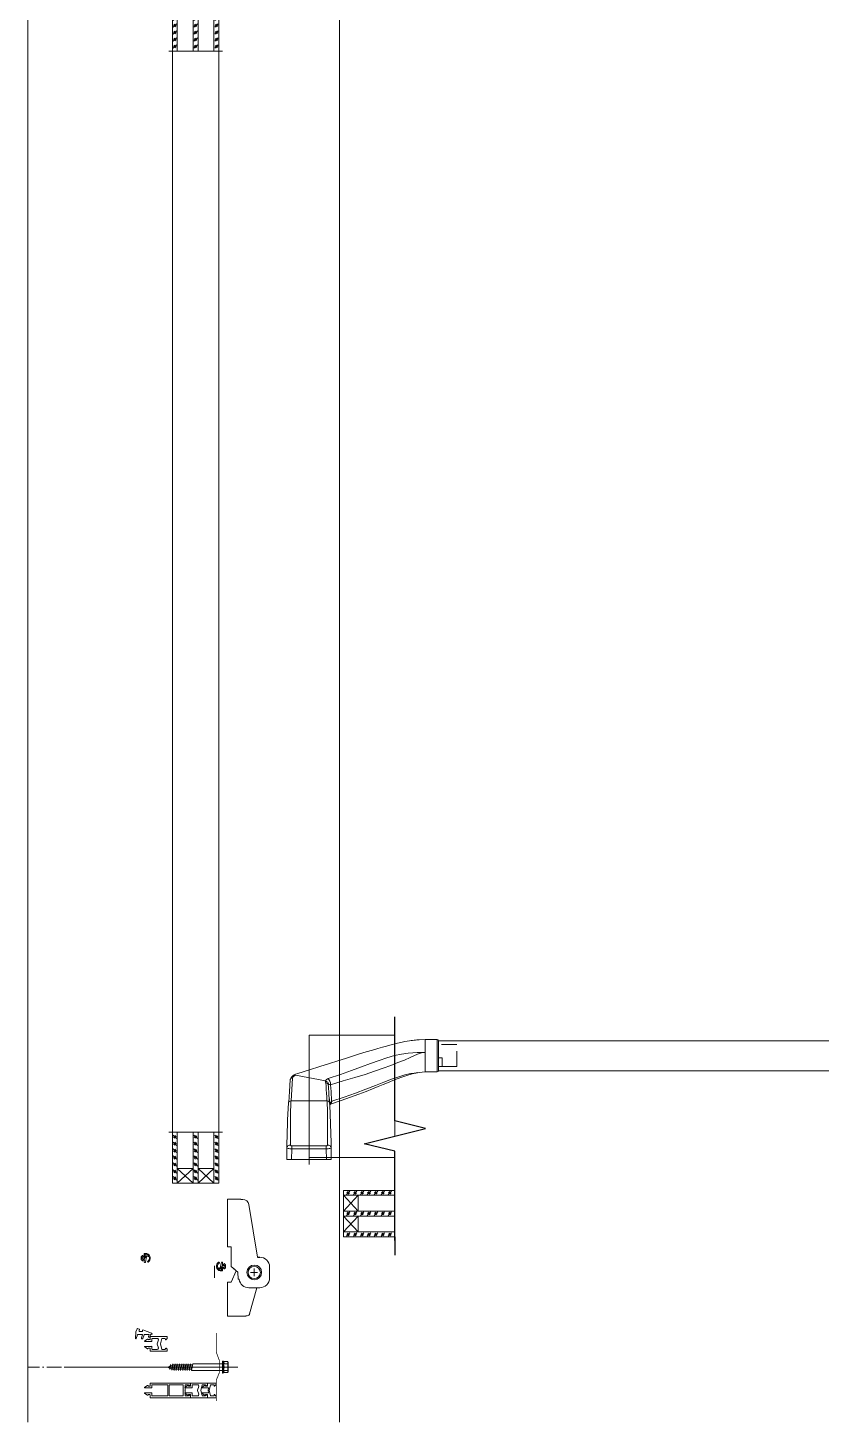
# Model space of a CAD drawing. Header units: millimetres. Extents: x -7155 to 483283, y -227682 to 148426.
# Drawn here: x 20200 to 20849, y 29600 to 30741 of the extents above; entities that cross this region are included whole.
import ezdxf

# ---------------------------------------------------------------- set-up
doc = ezdxf.new("R2010")
doc.units = ezdxf.units.MM
doc.set_wipeout_variables(frame=1)
for name, pattern in [('ACAD_ISO10W100', [18, 12, -3, 0, -3]), ('CENTER', [50.8, 31.75, -6.35, 6.35, -6.35]), ('CENTER2', [28.575, 19.05, -3.175, 3.175, -3.175]), ('CENTERLINE', [30, 12, -1.5, 3, -1.5, 12]), ('HIDDEN', [9.525, 6.35, -3.175])]:
    doc.linetypes.add(name, pattern=pattern)
doc.layers.add('001', color=7, linetype='Continuous')
doc.layers.add('CENTER', color=1, linetype='CENTER')
for name, color, linetype, lineweight in [('A-Wall-Open', 8, 'Continuous', 0), ('Al', 59, 'Continuous', 13), ('Cen', 1, 'CENTER2', 13), ('OSN', 7, 'Continuous', 0), ('АР_Двери_внутренние_антипаника', 7, 'Continuous', 0), ('АР_Стены_Стекло', 4, 'Continuous', 13), ('Витражные конструкции', 252, 'Continuous', 15), ('Оси', 1, 'ACAD_ISO10W100', 13), ('РД_Отметка', 7, 'Continuous', 0), ('СПДС_СИМВОЛЫ', 213, 'Continuous', 25)]:
    doc.layers.add(name, color=color, linetype=linetype, lineweight=lineweight)
doc.layers.add('РД_Витраж_проем', color=80, linetype='Continuous', lineweight=0, plot=False)

# ---------------------------------------------------------------- blocks, each defined once
blk = doc.blocks.new('стойка 500.100.03')
at = {"layer": 'Оси'}
blk.add_line((0, 0), (0, -118), dxfattribs=at)
blk = doc.blocks.new('ТПУ-45.02')
at = {"elevation": 0}
blk.add_lwpolyline([(-2, 2.5, -0.916659), (-1.5, 2.4), (-1.5, 1.4, -0.398231), (-1.6, 1.3), (-1.9, 1.3, 0.668179), (-2.1, 0.9), (-1.3, 0.1, 0.198912), (-1.1, 0), (1.2, 0, 0.198912), (1.3, 0.1), (2.1, 0.9, 0.668179), (2, 1.3), (1.6, 1.3, -0.414214), (1.5, 1.4), (1.5, 2.4, -0.904069), (2, 2.5), (3.3, 2.5, 0.414214), (3.5, 2.7), (3.5, 3.1, 0.327426), (3.3, 3.4), (-1, 4.3, 0.167079), (-1.2, 4.3, -0.978527), (-1.6, 4.8, 0.140808), (-1.5, 4.9), (-1, 6.4, -0.301775), (-0.8, 6.6, -0.191208), (1.6, 6.3, -0.2528), (1.7, 6.1, 0.249371), (1.8, 5.9, -0.087675), (2.5, 5.2, 0.34791), (2.8, 5.1), (3.3, 5.4, 0.434986), (3.4, 5.7, 0.631386), (-3.8, 4.5), (-3.8, 2.7, 0.423855), (-3.6, 2.5)], format="xyb", close=True, dxfattribs=at)
blk.add_lwpolyline([(-2, 4.3, 0.440609), (-1.8, 4), (-0.5, 3.8, -0.880439), (-0.6, 3.3), (-3.2, 3.3, -0.266716), (-1.7, 6.2, -0.681981), (-1.5, 6.1)], format="xyb", close=True)
blk.add_lwpolyline([(0.6, 0.7, 0.413945), (0.7, 0.8), (0.7, 2.4, 0.414214), (0.5, 2.7), (-0.4, 2.7, 0.414214), (-0.7, 2.4), (-0.7, 0.8, 0.413945), (-0.5, 0.7), (0.6, 0.7)], format="xyb")
blk = doc.blocks.new('РУ-65.05')
blk.add_blockref('ТПУ-45.02', (-2.6, -2.5))
blk = doc.blocks.new('petlia_dv')
for p, q in [((-59.9, 22), (-59.9, 11)), ((-59.9, 22), (-24.3, 22)), ((-20.9, 22), (-24.3, 22)), ((-20.9, 22), (-20.9, 19)), ((-20.9, 19), (-4.9, 19)), ((-4.9, 19), (-0.2, 13.4)), ((-4.9, 19), (-2.7, 16.3)), ((7.9, 19), (-1.3, 14.8)), ((-0.2, 13.4), (5.5, 13.3)), ((5.5, 13.3), (5.5, 12.4)), ((5.9, 12.3), (5.5, 12.4)), ((7.9, 22), (32.5, 22)), ((7.9, 22), (7.9, 19)), ((35.9, 22), (32.5, 22)), ((35.9, 22), (35.9, 7)), ((-59.9, 11), (-59.7, 11)), ((-59.7, 11), (-59.7, 9.4)), ((-12.5, -2.6), (-55.6, 4.4)), ((12.5, 4.5), (12.5, -4.5)), ((12.5, -2), (33.9, 3.8)), ((35.9, 7), (35.4, 7)), ((35.4, 7), (35.4, 5.7)), ((-12.5, -2.6), (-12.5, -4.5)), ((12.5, -2.4), (12.5, -4.5)), ((4.5, -12.5), (-4.5, -12.5)), ((-4.5, -12.5), (4.5, -12.5))]:
    blk.add_line(p, q)
for radius in [6, 5]:
    blk.add_circle((0, 0), radius)
for centre, radius, start, end in [((4.5, 4.5), 8, 0, 80), ((-54.7, 9.4), 5, 180, 260), ((33.4, 5.7), 2, 285, 0), ((-4.5, -4.5), 8, 180, 270), ((-4.5, -4.5), 8, 180, 270), ((4.5, -4.5), 8, 270, 0), ((4.5, -4.5), 8, 270, 0)]:
    blk.add_arc(centre, radius, start, end)
at = {"layer": '001'}
blk.add_line((-12.5, -2.5), (-12.5, -4.5), dxfattribs=at)
at = {"layer": 'Cen', "ltscale": 0.5}
blk.add_line((3.2, 0), (-3.2, 0), dxfattribs=at)
at = {"layer": 'Cen', "ltscale": 0.3}
blk.add_line((0, 3.2), (0, -2.8), dxfattribs=at)
blk = doc.blocks.new('tpu004MM')
blk.add_lwpolyline([(4, -6.3, -1), (4.4, -7.3), (2.7, -7.9, 0.315299), (2.5, -8.1), (2.5, -8.5, -0.8391), (1.3, -8.7), (-1.2, -1.7, -0.520567), (-1, -1.4), (-0.2, -1.4, 0.414214), (0, -1.2), (0, 1.1, 0.520567), (-0.7, 1.5), (-1.5, 1.2, -0.414214), (-1.8, 1.4), (-2.3, 2.8, -0.414214), (-2.2, 3.1), (0.4, 4.1, -0.067914), (0.5, 4.1), (5.7, 4.5, -0.87281), (5.8, 3.9), (2.7, 2.8, 0.315299), (2.5, 2.5), (2.5, -1.2, 0.520567), (2.8, -1.4), (5.3, -0.5, -1), (5.7, -1.5), (2.7, -2.6, 0.315299), (2.5, -2.8), (2.5, -6.5, 0.520567), (2.8, -6.8)], format="xyb", close=True)
blk = doc.blocks.new('РУ-65.02')
at = {"layer": 'OSN', "xscale": -1}
blk.add_blockref('tpu004MM', (0, 0), dxfattribs=at)
blk = doc.blocks.new('Стекло 4 мм разрез')
at = {"layer": 'Al'}
for p, q in [((-2, -41.9), (-2, 0)), ((2, -41.9), (2, 0))]:
    blk.add_line(p, q, dxfattribs=at)
at = {"layer": 'Al', "ltscale": 4}
blk.add_line((2, 0), (-2, 0), dxfattribs=at)
at = {"layer": 'Al', "color": 5, "linetype": 'Continuous'}
for p, q in [((-1.4, -5.4), (1.4, -2.5)), ((-1.4, -11), (1.4, -8.2)), ((-1.1, -3.9), (0, -2.8)), ((-1.1, -9.6), (0, -8.5)), ((0, -5.1), (1.1, -3.9)), ((0, -10.8), (1.1, -9.6)), ((-1.4, -16.7), (1.4, -13.9)), ((-1.4, -22.4), (1.4, -19.6)), ((-1.1, -15.3), (0, -14.2)), ((-1.1, -21), (0, -19.8)), ((0, -16.4), (1.1, -15.3)), ((0, -22.1), (1.1, -21)), ((-1.4, -28.1), (1.4, -25.2)), ((-1.4, -33.7), (1.4, -30.9)), ((-1.1, -26.6), (0, -25.5)), ((-1.1, -32.3), (0, -31.2)), ((0, -27.8), (1.1, -26.6)), ((0, -33.5), (1.1, -32.3)), ((-1.4, -39.4), (1.4, -36.6)), ((-1.1, -38), (0, -36.9)), ((0, -39.1), (1.1, -38))]:
    blk.add_line(p, q, dxfattribs=at)
blk = doc.blocks.new('СПД 38 4+4+4')
at = {"layer": 'Al', "ltscale": 4}
for p, q in [((4, 0), (17, -12)), ((4, -12), (17, 0)), ((21, 0), (34, -12)), ((21, -12), (34, 0))]:
    blk.add_line(p, q, dxfattribs=at)
for points in [[(4, 0), (17, 0), (17, -12), (4, -12)], [(21, 0), (34, 0), (34, -12), (21, -12)]]:
    blk.add_lwpolyline(points, close=True, dxfattribs=at)
at = {"layer": 'Cen', "ltscale": 5}
blk.add_line((41, -41.9), (-3, -41.9), dxfattribs=at)
at = {"layer": 'Al', "ltscale": 4}
for p in [(2, 0), (19, 0), (36, 0)]:
    blk.add_blockref('Стекло 4 мм разрез', p, dxfattribs=at)
blk = doc.blocks.new('ТПУ-032-14')
at = {"color": 191}
for p, q in [((-12, 0), (-12, -14)), ((-9.8, 0), (-12, 0)), ((-8.5, 4.4), (-10, 2.1)), ((-10, 1.9), (-9.6, 1.6)), ((-9.5, 1.4), (-9.5, 0.2)), ((-8, -1.2), (-8, 4.2)), ((-4, 4.2), (-4, -1.2)), ((-2, 2.1), (-3.5, 4.4)), ((-2.5, 0.2), (-2.5, 1.4)), ((-2.4, 1.6), (-2, 1.9)), ((0, 0), (-2.3, 0)), ((0, -14), (0, 0)), ((-10.5, -5.8), (-10.5, -1.8)), ((-10.5, -12.2), (-10.5, -9.9)), ((-10.3, -9.6), (-6.1, -8.5)), ((-10.2, -1.5), (-8.2, -1.5)), ((-6.1, -5.9), (-9.2, -6.8)), ((-2.8, -6.8), (-5.9, -5.9)), ((-5.9, -8.5), (-1.7, -9.6)), ((-3.8, -1.5), (-1.8, -1.5)), ((-1.5, -1.8), (-1.5, -5.8)), ((-1.5, -9.9), (-1.5, -12.2)), ((-12, -14), (-10.6, -14)), ((-10.4, -13.9), (-9.6, -13.1)), ((-9.8, -12.5), (-10.2, -12.5)), ((-9.5, -12.9), (-9.5, -12.8)), ((-2.5, -12.8), (-2.5, -12.9)), ((-2.4, -13.1), (-1.6, -13.9)), ((-1.8, -12.5), (-2.3, -12.5)), ((-1.4, -14), (0, -14))]:
    blk.add_line(p, q, dxfattribs=at)
for centre, start, end in [((-9.8, 2), 146.3099, 216.6158), ((-8.2, 4.2), 0, 146.3099), ((-3.8, 4.2), 33.6901, 180), ((-2.3, 2), 323.3842, 33.6901), ((-8.2, -1.2), 270, 0), ((-6, -6.2), 75, 105), ((-3.8, -1.2), 180, 270), ((-10.6, -13.8), 270, 315), ((-9.8, -12.8), 0, 90), ((-9.8, -12.9), 315, 0), ((-2.3, -12.8), 90, 180), ((-2.3, -12.9), 180, 225), ((-1.4, -13.8), 225, 270)]:
    blk.add_arc(centre, 0.25, start, end, dxfattribs=at)
at = {"color": 191, "extrusion": (0, 0, -1)}
for centre, radius, start, end in [((9.7, 0.2), 0.25, 180, 270), ((9.7, 1.4), 0.25, 127.9045, 180), ((2.3, 1.4), 0.25, 0, 52.0955), ((2.3, 0.2), 0.25, 270, 0), ((10.2, -1.8), 0.25, 0, 90), ((9.5, -5.8), 1, 255, 0), ((10.2, -9.9), 0.25, 0, 75), ((6, -8.8), 0.25, 75, 105), ((2.5, -5.8), 1, 180, 285), ((1.7, -1.8), 0.25, 90, 180), ((1.7, -9.9), 0.25, 105, 180), ((10.2, -12.2), 0.25, 270, 0), ((1.7, -12.2), 0.25, 180, 270)]:
    blk.add_arc(centre, radius, start, end, dxfattribs=at)
blk = doc.blocks.new('Дверь 72 активная створка в витраж 44')
at = {"layer": 'OSN'}
blk.add_line((-73, 34.7), (-82.8, 34.7), dxfattribs=at)
at = {"rotation": 180}
for name, p in [('РУ-65.05', (-85.1, 41.3)), ('РУ-65.02', (-29.2, -25.5))]:
    blk.add_blockref(name, p, dxfattribs=at)
blk.add_blockref('РУ-65.05', (-86.6, -22.7))
at = {"layer": 'Al', "ltscale": 4, "xscale": -1}
for p, rotation in [((-144.6, 140.2), 179.9999999999999), ((-150.5, 0.3), 270)]:
    blk.add_blockref('СПД 38 4+4+4', p, dxfattribs=dict(at, rotation=rotation))
at = {"layer": 'Al', "ltscale": 4, "rotation": 180}
blk.add_blockref('ТПУ-032-14', (-25, -18), dxfattribs=at)
at = {"layer": 'OSN', "xscale": -1, "rotation": 180}
blk.add_blockref('petlia_dv', (-77.5, 67.3), dxfattribs=at)
blk = doc.blocks.new('ТПУ-032-07')
at = {"color": 191}
blk.add_lwpolyline([(-10.5, -5.2, 0.414214), (-10.2, -5.5), (-9.8, -5.5, -0.414214), (-9.5, -5.8), (-9.5, -5.9, -0.198912), (-9.6, -6.1), (-10.4, -6.9, -0.198912), (-10.6, -7), (-12, -7), (-12, 0), (-9.8, 0, 0.324532), (-9.5, 0.3), (-9.5, 1.4, 0.231307), (-9.6, 1.6), (-10, 1.9, -0.316767), (-10, 2.2), (-8.6, 4.3, -0.780158), (-8, 4.3), (-8, -0.7, 0.493145), (-7.7, -0.9), (-6.1, -0.5, -0.131652), (-5.9, -0.5), (-4.3, -0.9, 0.493145), (-4, -0.7), (-4, 4.3, -0.780158), (-3.4, 4.3), (-2, 2.2, -0.316767), (-2, 1.9), (-2.4, 1.6, 0.231307), (-2.5, 1.4), (-2.5, 0.3, 0.324532), (-2.2, 0), (0, 0), (0, -7), (-1.4, -7, -0.198912), (-1.6, -6.9), (-2.4, -6.1, -0.198912), (-2.5, -5.9), (-2.5, -5.8, -0.414214), (-2.2, -5.5), (-1.8, -5.5, 0.414214), (-1.5, -5.2), (-1.5, -2.9, 0.339454), (-1.7, -2.6), (-5.9, -1.5, 0.131652), (-6.1, -1.5), (-10.3, -2.6, 0.339454), (-10.5, -2.9)], format="xyb", close=True, dxfattribs=at)
blk = doc.blocks.new('ТПУ-032-33')
at = {"color": 191}
for points in [[(-1.4, -33), (0, -33), (0, 0), (-2.2, 0, -0.414214), (-2.5, 0.2), (-2.5, 1.4, -0.231307), (-2.4, 1.6), (-2, 1.9, 0.316767), (-2, 2.1), (-3.4, 4.3, 0.780158), (-4, 4.3), (-4, -1.2, 0.414214), (-3.8, -1.5), (-1.8, -1.5, -0.414214), (-1.5, -1.8), (-1.5, -14.3, -0.493145), (-1.8, -14.6), (-5.9, -14.6, 0.131652), (-6.1, -14.6), (-10.2, -14.6, -0.493145), (-10.5, -14.3), (-10.5, -1.8, -0.414214), (-10.2, -1.5), (-8.2, -1.5, 0.414214), (-8, -1.2), (-8, 4.3, 0.780158), (-8.6, 4.3), (-10, 2.1, 0.316767), (-10, 1.9), (-9.6, 1.6, -0.231307), (-9.5, 1.4), (-9.5, 0.2, -0.414214), (-9.8, 0), (-12, 0), (-12, -33), (-10.6, -33, 0.198912), (-10.4, -32.9), (-9.6, -32.1, 0.198912), (-9.5, -31.9), (-9.5, -31.8, 0.414214), (-9.8, -31.5), (-10.2, -31.5, -0.414214), (-10.5, -31.2), (-10.5, -28.9, -0.339454), (-10.3, -28.6), (-6.1, -28.6, -0.131652), (-5.9, -28.6), (-1.7, -28.6, -0.339454), (-1.5, -28.9), (-1.5, -31.2, -0.414214), (-1.8, -31.5), (-2.2, -31.5, 0.414214), (-2.5, -31.8), (-2.5, -31.9, 0.198912), (-2.4, -32.1), (-1.6, -32.9, 0.198912)], [(-1.5, -15.9, 0.339454), (-1.7, -15.6), (-5.9, -15.6, 0.131652), (-6.1, -15.6), (-10.3, -15.6, 0.339454), (-10.5, -15.9), (-10.5, -26.8, 0.493145), (-10.2, -27.1), (-6.1, -27.1, -0.131652), (-5.9, -27.1), (-1.8, -27.1, 0.493145), (-1.5, -26.8)]]:
    blk.add_lwpolyline(points, format="xyb", close=True, dxfattribs=at)
blk = doc.blocks.new('проставка крайняя')
at = {"layer": 'Al', "ltscale": 4, "xscale": -1}
for name, p in [('ТПУ-032-33', (-0.2, 0)), ('ТПУ-032-14', (-0.2, -33)), ('ТПУ-032-07', (-0.2, -47))]:
    blk.add_blockref(name, p, dxfattribs=at)
blk = doc.blocks.new('VS_5i5x45')
for p, q in [((-5.1, 3.9), (-4.7, 4.5)), ((-5.1, -3.9), (-5.1, 3.9)), ((-5.1, 0), (-5.1, 3.9)), ((-5.1, 0), (-5.1, -3.9)), ((-1.4, 4.5), (-4.7, 4.5)), ((-1.4, 2.7), (-4.7, 2.7)), ((-1.4, 2.7), (-3.2, 2.7)), ((-1.1, 5), (-1.4, 4.5)), ((-1.1, 5), (-0.5, 5)), ((-1.1, 0), (-1.1, 5)), ((-1.1, 0), (-1.1, -5)), ((-0.5, 5), (-0.5, 0)), ((-0.5, 2.7), (23.8, 2.7)), ((-0.5, -5), (-0.5, 0)), ((23.8, 2.7), (24.7, -2.8)), ((24.1, 1.8), (23.8, 2.7)), ((24.1, 1.8), (25, -1.8)), ((24.1, 1.8), (25.4, 1.8)), ((25.4, 1.8), (25.6, 2.7)), ((25.4, 1.8), (26.3, -1.8)), ((25.6, 2.7), (26.5, -2.8)), ((25.9, 1.8), (25.6, 2.7)), ((25.9, 1.8), (26.8, -1.8)), ((25.9, 1.8), (27.2, 1.8)), ((27.2, 1.8), (27.4, 2.7)), ((27.2, 1.8), (28.1, -1.8)), ((27.4, 2.7), (28.3, -2.8)), ((27.7, 1.8), (27.4, 2.7)), ((27.7, 1.8), (28.6, -1.8)), ((27.7, 1.8), (29, 1.8)), ((29, 1.8), (29.2, 2.7)), ((29, 1.8), (29.9, -1.8)), ((29.2, 2.7), (30.1, -2.8)), ((29.5, 1.8), (29.2, 2.7)), ((29.5, 1.8), (30.4, -1.8)), ((29.5, 1.8), (30.8, 1.8)), ((30.8, 1.8), (31, 2.7)), ((30.8, 1.8), (31.7, -1.8)), ((31, 2.7), (31.9, -2.8)), ((31.3, 1.8), (31, 2.7)), ((31.3, 1.8), (32.2, -1.8)), ((31.3, 1.8), (32.6, 1.8)), ((32.6, 1.8), (32.8, 2.7)), ((32.6, 1.8), (33.5, -1.8)), ((32.8, 2.7), (33.7, -2.8)), ((33.1, 1.8), (32.8, 2.7)), ((33.1, 1.8), (34, -1.8)), ((33.1, 1.8), (34.4, 1.8)), ((34.4, 1.8), (34.6, 2.7)), ((34.4, 1.8), (35.3, -1.8)), ((34.6, 2.7), (35.5, -2.8)), ((34.9, 1.8), (34.6, 2.7)), ((34.9, 1.8), (35.8, -1.8)), ((34.9, 1.8), (36.2, 1.8)), ((36.2, 1.8), (36.4, 2.7)), ((36.2, 1.8), (37.1, -1.8)), ((36.4, 2.7), (37.3, -2.8)), ((36.7, 1.8), (36.4, 2.7)), ((36.7, 1.8), (37.6, -1.8)), ((36.7, 1.8), (38, 1.8)), ((38, 1.8), (38.2, 2.7)), ((38, 1.8), (38.9, -1.8)), ((38.2, 2.7), (39.1, -2.8)), ((38.5, 1.8), (38.2, 2.7)), ((38.5, 1.8), (39.4, -1.8)), ((38.5, 1.8), (39.8, 1.8)), ((39.8, 1.8), (40, 2.7)), ((39.8, 1.8), (40.6, -1.7)), ((40, 2.7), (40.9, -2.6)), ((40.3, 1.8), (40, 2.7)), ((40.3, 1.8), (41.7, 1.2)), ((40.3, 1.8), (41.1, -1.5)), ((41.7, 1.2), (41.9, 2.1)), ((41.7, 1.2), (42.3, -1)), ((42.3, 0.9), (41.9, 2.1)), ((41.9, 2.1), (42.6, -1.9)), ((42.3, 0.9), (44.5, 0)), ((42.3, 0.9), (42.7, -0.8)), ((42.7, -0.8), (44.5, 0)), ((-5.1, -3.9), (-4.7, -4.5)), ((-1.4, -2.8), (-4.7, -2.8)), ((-1.4, -4.5), (-4.7, -4.5)), ((-1.1, -5), (-1.4, -4.5)), ((-1.1, -5), (-0.5, -5)), ((-0.5, -2.8), (24.7, -2.8)), ((25, -1.8), (24.7, -2.8)), ((25, -1.8), (26.3, -1.8)), ((26.3, -1.8), (26.5, -2.8)), ((26.8, -1.8), (26.5, -2.8)), ((26.8, -1.8), (28.1, -1.8)), ((28.1, -1.8), (28.3, -2.8)), ((28.6, -1.8), (28.3, -2.8)), ((28.6, -1.8), (29.9, -1.8)), ((29.9, -1.8), (30.1, -2.8)), ((30.4, -1.8), (30.1, -2.8)), ((30.4, -1.8), (31.7, -1.8)), ((31.7, -1.8), (31.9, -2.8)), ((32.2, -1.8), (31.9, -2.8)), ((32.2, -1.8), (33.5, -1.8)), ((33.5, -1.8), (33.7, -2.8)), ((34, -1.8), (33.7, -2.8)), ((34, -1.8), (35.3, -1.8)), ((35.3, -1.8), (35.5, -2.8)), ((35.8, -1.8), (35.5, -2.8)), ((35.8, -1.8), (37.1, -1.8)), ((37.1, -1.8), (37.3, -2.8)), ((37.6, -1.8), (37.3, -2.8)), ((37.6, -1.8), (38.9, -1.8)), ((38.9, -1.8), (39.1, -2.8)), ((39.4, -1.8), (39.1, -2.8)), ((39.4, -1.8), (40.3, -1.8)), ((40.3, -1.8), (40.6, -1.7)), ((40.6, -1.7), (40.9, -2.6)), ((41.1, -1.5), (40.9, -2.6)), ((41.1, -1.5), (42.3, -1)), ((42.3, -1), (42.6, -1.9)), ((42.7, -0.8), (42.6, -1.9))]:
    blk.add_line(p, q)
for centre, radius, start, end in [((-3.5, 3.6), 1.48, 144.0604, 216.6704), ((5.5, 0.4), 10.5, 166.9324, 182.0307), ((6.1, 0), 7.97, 159.8247, 200.1753), ((-0.8, 3.6), 1.07, 125.3093, 234.6907), ((5.5, -0.4), 10.5, 177.9693, 193.0676), ((-3.5, -3.6), 1.48, 143.3296, 215.9396), ((-0.8, -3.6), 1.07, 125.3093, 234.6907)]:
    blk.add_arc(centre, radius, start, end)
blk = doc.blocks.new('крышка пустая')
at = {"layer": 'Витражные конструкции', "const_width": 0.6}
blk.add_lwpolyline([(27.8, 36.3), (10.4, 36.3), (4.8, 38.6), (-5.8, 38.6), (-11.9, 36.3), (-28, 36.3)], dxfattribs=at)
at = {"layer": 'Оси', "color": 1}
blk.add_line((0, 6), (0, 53.7), dxfattribs=at)
at = {"layer": 'Витражные конструкции', "ltscale": 25, "xscale": -1, "rotation": 89.99999999999997}
blk.add_blockref('VS_5i5x45', (0, 40.7), dxfattribs=at)
blk = doc.blocks.new('дверь 72 стык створок')
for p, q in [((-122.9, 27), (-157.9, 27)), ((-122.9, -45), (-157.9, -45))]:
    blk.add_line(p, q)
at = {"layer": 'CENTER', "ltscale": 5}
blk.add_line((-106.6, 26.6), (-106.6, -50.8), dxfattribs=at)
at = {"xscale": -1, "rotation": 180}
blk.add_blockref('РУ-65.05', (-107.3, 23), dxfattribs=at)
at = {"xscale": -1}
blk.add_blockref('РУ-65.05', (-105.8, -41), dxfattribs=at)
at = {"layer": 'Al', "ltscale": 4, "rotation": 270}
blk.add_blockref('СПД 38 4+4+4', (-171.2, 0), dxfattribs=at)
at = {"layer": 'Al', "ltscale": 4, "xscale": -1, "rotation": 90}
blk.add_blockref('СПД 38 4+4+4', (-41.9, 0), dxfattribs=at)
blk = doc.blocks.new('66NEW00')
at = {"layer": 'АР_Двери_внутренние_антипаника', "color": 40, "linetype": 'Continuous'}
for p, q in [((9.12, 0), (-9.12, 0)), ((-9.12, 0), (-9.07, -4.7)), ((9.07, -4.7), (9.12, 0)), ((9.05, -5.74), (9.07, -4.7)), ((8.45, -22.43), (9.03, -6.86)), ((9.03, -6.86), (9.05, -5.74)), ((8.45, -22.43), (8.8, -22.67)), ((8.8, -22.67), (13.17, -24.1)), ((-8.32, -23.48), (-8.04, -27.89)), ((-8.04, -27.89), (-7.71, -32.55)), ((13.17, -24.1), (17.01, -25.45)), ((17.01, -25.45), (20.37, -26.71)), ((20.37, -26.71), (23.32, -27.86)), ((23.32, -27.86), (25.93, -28.91)), ((-7.67, -32.69), (-7.71, -32.55)), ((-7.62, -32.85), (-7.67, -32.69)), ((-7.29, -33.62), (-7.62, -32.85)), ((-6.38, -34.45), (-7.29, -33.62)), ((25.93, -28.91), (28.24, -29.85)), ((28.24, -29.85), (30.3, -30.7)), ((30.3, -30.7), (32.12, -31.44)), ((32.12, -31.44), (34.25, -32.29)), ((34.25, -32.29), (36.07, -33)), ((36.07, -33), (37.96, -33.69)), ((37.96, -33.69), (40.03, -34.38)), ((-5.55, -34.88), (-6.38, -34.45)), ((-4.59, -35.19), (-5.55, -34.88)), ((0.17, -36.7), (-4.59, -35.19)), ((4.47, -38.07), (0.17, -36.7)), ((8.33, -39.29), (4.47, -38.07)), ((11.81, -40.39), (8.33, -39.29)), ((40.03, -34.38), (42.2, -35.02)), ((42.2, -35.02), (44.43, -35.53)), ((44.35, -35.52), (45.08, -35.64)), ((45.08, -35.64), (46.28, -35.78)), ((47.5, -35.84), (46.28, -35.78)), ((47.5, -35.84), (52.5, -35.84)), ((53, -43.44), (53, -36.34)), ((14.92, -41.37), (11.81, -40.39)), ((17.73, -42.25), (14.92, -41.37)), ((20.24, -43.04), (17.73, -42.25)), ((23.32, -43.99), (20.24, -43.04)), ((25.96, -44.78), (23.32, -43.99)), ((28.19, -45.44), (25.96, -44.78)), ((30.09, -45.99), (28.19, -45.44)), ((53, -48.57), (53, -43.44)), ((31.67, -46.43), (30.09, -45.99)), ((33.06, -46.8), (31.67, -46.43)), ((34.16, -47.09), (33.06, -46.8)), ((35.09, -47.32), (34.16, -47.09)), ((36.23, -47.59), (35.09, -47.32)), ((37.63, -47.91), (36.23, -47.59)), ((39.25, -48.24), (37.63, -47.91)), ((41.09, -48.55), (39.25, -48.24)), ((41.77, -48.65), (41.09, -48.55)), ((42.41, -48.74), (41.77, -48.65)), ((43.02, -48.81), (42.41, -48.74)), ((43.58, -48.87), (43.02, -48.81)), ((44.13, -48.92), (43.58, -48.87)), ((45.11, -48.99), (44.13, -48.92)), ((47.5, -49.07), (45.11, -48.99)), ((52.5, -49.07), (47.5, -49.07))]:
    blk.add_line(p, q, dxfattribs=at)
at = {"layer": 'АР_Двери_внутренние_антипаника', "color": 1, "linetype": 'Continuous'}
for p, q in [((-7.07, -4.37), (-7.13, 0)), ((7.13, 0), (7.07, -4.37)), ((-8.93, -4.58), (-9.07, -4.7)), ((-8.96, -5.16), (-9.07, -4.7)), ((-8.82, -5.38), (-8.96, -5.16)), ((-8.53, -4.48), (-8.93, -4.58)), ((-8.63, -5.58), (-8.82, -5.38)), ((-8.4, -5.74), (-8.63, -5.58)), ((-8.21, -4.44), (-8.53, -4.48)), ((-7.85, -4.4), (-8.21, -4.44)), ((-7.47, -4.38), (-7.85, -4.4)), ((-7.07, -4.37), (-7.47, -4.38)), ((-7.45, -5.72), (-7.28, -5.65)), ((-7.28, -5.65), (-7.18, -5.63)), ((-7.18, -5.63), (-7.07, -5.63)), ((7.07, -4.37), (-7.07, -4.37)), ((-7.07, -4.37), (-7.07, -5.63)), ((-7.07, -5.63), (7.07, -5.63)), ((7.07, -4.37), (7.07, -5.63)), ((7.47, -4.38), (7.07, -4.37)), ((7.07, -5.63), (7.18, -5.63)), ((7.18, -5.63), (7.28, -5.65)), ((7.28, -5.65), (7.37, -5.68)), ((7.37, -5.68), (7.45, -5.72)), ((7.85, -4.4), (7.47, -4.38)), ((8.21, -4.44), (7.85, -4.4)), ((8.52, -4.48), (8.21, -4.44)), ((8.63, -5.58), (8.4, -5.74)), ((8.93, -4.58), (8.52, -4.48)), ((8.82, -5.38), (8.63, -5.58)), ((8.96, -5.16), (8.82, -5.38)), ((9.07, -4.7), (8.93, -4.58)), ((9.07, -4.7), (8.96, -5.16)), ((-8.14, -5.85), (-8.4, -5.74)), ((-7.61, -5.93), (-8.14, -5.85)), ((-7.61, -5.93), (-7.57, -5.81)), ((-7.59, -7.73), (-7.61, -5.93)), ((-7.59, -9.82), (-7.59, -7.73)), ((-7.59, -11.7), (-7.59, -9.82)), ((-7.57, -5.81), (-7.45, -5.72)), ((7.45, -5.72), (7.57, -5.81)), ((7.57, -5.81), (7.61, -5.93)), ((7.61, -5.93), (7.59, -7.77)), ((7.59, -7.77), (7.59, -9.9)), ((7.59, -9.9), (7.59, -11.82)), ((8.14, -5.85), (7.61, -5.93)), ((8.4, -5.74), (8.14, -5.85)), ((-7.6, -14.05), (-7.59, -11.7)), ((-7.6, -16.01), (-7.6, -14.05)), ((-7.59, -18.08), (-7.6, -16.01)), ((7.59, -11.82), (7.6, -14.19)), ((7.6, -16.17), (7.59, -17.8)), ((7.6, -14.19), (7.6, -16.17)), ((-7.56, -19.95), (-7.59, -18.08)), ((-7.51, -21.94), (-7.56, -19.95)), ((-7.42, -23.97), (-7.51, -21.94)), ((7.49, -22.37), (7.42, -23.97)), ((7.54, -20.81), (7.49, -22.37)), ((7.58, -19.25), (7.54, -20.81)), ((7.59, -17.8), (7.58, -19.25)), ((8.45, -22.57), (8.39, -23.57)), ((8.42, -23.15), (8.45, -22.44)), ((8.44, -22.63), (8.52, -22.93)), ((8.8, -22.67), (8.97, -22.77)), ((8.97, -22.77), (9.11, -22.95)), ((-8.42, -23.15), (-8.33, -23.47)), ((-8.33, -23.47), (-8.11, -23.74)), ((-8.26, -24.41), (-8.27, -24.25)), ((-8.11, -23.74), (-7.79, -23.91)), ((-7.79, -23.91), (-7.42, -23.97)), ((7.42, -23.97), (-7.42, -23.97)), ((7.34, -23.97), (-7.34, -23.97)), ((-6.72, -33.34), (-7.34, -23.97)), ((7.06, -28.51), (6.96, -29.95)), ((7.15, -27.08), (7.06, -28.51)), ((7.24, -25.65), (7.15, -27.08)), ((7.34, -23.97), (7.24, -25.65)), ((7.51, -23.96), (7.34, -23.97)), ((7.42, -23.97), (7.79, -23.91)), ((7.53, -23.96), (7.51, -23.96)), ((7.79, -23.91), (8.11, -23.74)), ((8.11, -23.74), (8.33, -23.47)), ((8.22, -25.21), (8.2, -25.48)), ((8.2, -25.48), (8.2, -25.46)), ((8.22, -25.12), (8.22, -25.21)), ((8.31, -25.12), (8.22, -25.12)), ((8.39, -23.57), (8.31, -23.57)), ((8.32, -24.84), (8.31, -25.11)), ((8.31, -25.11), (8.31, -25.09)), ((8.35, -24.33), (8.32, -24.84)), ((8.33, -23.47), (8.42, -23.15)), ((8.39, -23.57), (8.35, -24.33)), ((8.52, -22.93), (8.57, -23.01)), ((8.57, -23.01), (8.63, -23.08)), ((8.63, -23.08), (8.7, -23.19)), ((8.7, -23.19), (8.86, -23.44)), ((8.84, -30.59), (9.04, -27.77)), ((8.86, -23.44), (9.16, -23.75)), ((9.04, -27.77), (9.26, -24.03)), ((9.11, -22.95), (9.21, -23.2)), ((9.16, -23.75), (9.27, -23.81)), ((9.21, -23.2), (9.27, -23.81)), ((9.26, -24.03), (9.27, -23.81)), ((9.27, -23.81), (14.41, -25.5)), ((14.41, -25.5), (19.08, -27.18)), ((19.08, -27.18), (23.31, -28.79)), ((-7.4, -33.12), (-7.62, -32.85)), ((-7.07, -33.29), (-7.4, -33.12)), ((-6.72, -33.34), (-7.07, -33.29)), ((-6.6, -33.66), (-6.72, -33.34)), ((-6.3, -33.99), (-6.6, -33.66)), ((-5.56, -34.54), (-6.3, -33.99)), ((6.71, -32.19), (-5.56, -34.54)), ((6.68, -31.76), (6.63, -32)), ((6.63, -32), (6.65, -32.1)), ((6.65, -32.1), (6.71, -32.19)), ((6.79, -31.57), (6.68, -31.76)), ((6.71, -32.19), (7.2, -31.98)), ((6.71, -32.19), (7.09, -32.67)), ((6.8, -31.56), (6.79, -31.56)), ((6.79, -31.56), (6.79, -31.56)), ((6.79, -31.56), (6.79, -31.56)), ((6.79, -31.56), (6.79, -31.56)), ((6.79, -31.56), (6.79, -31.57)), ((6.79, -31.57), (6.79, -31.57)), ((6.79, -31.57), (6.79, -31.57)), ((6.79, -31.57), (6.79, -31.57)), ((6.79, -31.57), (6.79, -31.57)), ((6.79, -31.57), (6.79, -31.57)), ((6.81, -31.54), (6.8, -31.55)), ((6.8, -31.55), (6.8, -31.56)), ((6.8, -31.56), (6.8, -31.56)), ((6.82, -31.51), (6.81, -31.54)), ((6.84, -31.46), (6.82, -31.51)), ((6.86, -31.38), (6.84, -31.46)), ((6.96, -29.95), (6.86, -31.38)), ((6.86, -31.38), (7.22, -31.33)), ((7.09, -32.67), (7.37, -32.91)), ((7.2, -31.98), (7.65, -31.61)), ((7.22, -31.33), (7.54, -31.16)), ((7.37, -32.91), (7.78, -33.11)), ((7.54, -31.16), (7.77, -30.89)), ((7.65, -31.61), (7.96, -31.12)), ((7.77, -30.89), (7.86, -30.59)), ((7.78, -33.11), (8.16, -32.69)), ((7.78, -33.11), (12.83, -34.77)), ((7.86, -30.63), (7.86, -30.59)), ((7.91, -30.62), (7.86, -30.63)), ((7.99, -30.59), (7.91, -30.62)), ((7.96, -31.12), (8.08, -30.63)), ((8.03, -30.6), (7.99, -30.59)), ((8.08, -30.63), (8.03, -30.6)), ((8.15, -30.68), (8.08, -30.63)), ((8.4, -30.66), (8.15, -30.68)), ((8.16, -32.69), (8.51, -32.05)), ((8.61, -30.61), (8.4, -30.66)), ((8.51, -32.05), (8.75, -31.31)), ((8.72, -30.6), (8.61, -30.61)), ((8.84, -30.62), (8.72, -30.6)), ((8.75, -31.31), (8.84, -30.62)), ((8.84, -30.62), (8.84, -30.59)), ((14, -32.19), (8.84, -30.62)), ((18.69, -33.58), (14, -32.19)), ((22.94, -34.85), (18.69, -33.58)), ((23.31, -28.79), (27.16, -30.31)), ((27.16, -30.31), (30.65, -31.69)), ((30.65, -31.69), (33.82, -32.89)), ((33.82, -32.89), (36.69, -33.89)), ((36.69, -33.89), (39.27, -34.63)), ((-6.34, -34.48), (-6.37, -34.45)), ((-5.96, -34.6), (-6.34, -34.48)), ((-5.56, -34.54), (-5.96, -34.6)), ((12.83, -34.77), (17.34, -36.39)), ((17.34, -36.39), (21.42, -37.92)), ((21.42, -37.92), (25.17, -39.31)), ((26.81, -36.1), (22.94, -34.85)), ((25.17, -39.31), (28.66, -40.54)), ((30.32, -37.34), (26.81, -36.1)), ((33.51, -38.52), (30.32, -37.34)), ((36.4, -39.63), (33.51, -38.52)), ((39.01, -40.69), (36.4, -39.63)), ((39.27, -34.63), (41.55, -35.13)), ((41.55, -35.13), (43.09, -35.37)), ((43.09, -35.37), (44.53, -35.57)), ((47.5, -35.86), (47.5, -35.92)), ((47.5, -35.92), (47.5, -43.74)), ((52.5, -35.86), (52.5, -43.74)), ((28.66, -40.54), (31.9, -41.61)), ((31.9, -41.61), (34.94, -42.49)), ((34.94, -42.49), (37.82, -43.15)), ((37.82, -43.15), (40.57, -43.55)), ((41.35, -41.72), (39.01, -40.69)), ((40.57, -43.55), (42.5, -43.69)), ((42.95, -42.47), (41.35, -41.72)), ((42.5, -43.69), (44.29, -43.73)), ((44.46, -43.13), (42.95, -42.47)), ((44.29, -43.73), (45.94, -43.74)), ((45.97, -43.58), (44.46, -43.13)), ((45.94, -43.74), (47.5, -43.74)), ((47.5, -43.74), (45.97, -43.58)), ((47.5, -43.74), (47.5, -49.07)), ((52.5, -43.74), (52.5, -49.07)), ((52.5, -49.07), (47.5, -49.07))]:
    blk.add_line(p, q, dxfattribs=at)
at = {"layer": 'АР_Двери_внутренние_антипаника', "color": 1, "linetype": 'CENTERLINE'}
blk.add_line((0, -19.59), (0, 1.98), dxfattribs=at)
at = {"layer": 'АР_Двери_внутренние_антипаника', "color": 1, "linetype": 'HIDDEN'}
for p, q in [((60.5, -37.99), (53, -37.99)), ((54.5, -38.11), (53, -38.11)), ((54.5, -41.61), (54.5, -38.11)), ((60.5, -37.99), (60.5, -47)), ((54.5, -41.61), (53, -41.61)), ((60.5, -47), (53, -47))]:
    blk.add_line(p, q, dxfattribs=at)
at = {"layer": 'АР_Двери_внутренние_антипаника', "color": 40, "linetype": 'Continuous'}
for centre, radius, start, end in [((490.86, 3.7), 500, 180.9623, 183.0781), ((52.5, -36.34), 0.5, 0, 90), ((52.5, -48.57), 0.5, 270, 0)]:
    blk.add_arc(centre, radius, start, end, dxfattribs=at)
at = {"layer": 'АР_Двери_внутренние_антипаника', "color": 1, "linetype": 'Continuous'}
blk.add_arc((-490.85, 5.35), 500, 355.8784, 356.6918, dxfattribs=at)
blk.add_point((0, 0), dxfattribs=at)
blk = doc.blocks.new('*U55')
at = {"layer": 'АР_Двери_внутренние_антипаника', "color": 40, "linetype": 'Continuous'}
for p, q in [((921.3, 97.1), (106, 97.1)), ((921.3, 72.7), (106, 72.7))]:
    blk.add_line(p, q, dxfattribs=at)
at = {"layer": 'АР_Двери_внутренние_антипаника', "xscale": 2, "yscale": 2, "zscale": 2, "rotation": 180}
blk.add_blockref('66NEW00', (1027.3, 0), dxfattribs=at)

msp = doc.modelspace()

# ---------------------------------------------------------------- linework, layer by layer
at = {"layer": 'A-Wall-Open', "color": 18, "linetype": 'Continuous', "lineweight": 0, "true_color": 0x000000}
for p, q in [((20200, 31800), (20200, 29600)), ((20200, 31500), (20200, 29600)), ((20455, 31500), (20455, 29600))]:
    msp.add_line(p, q, dxfattribs=at)
at = {"layer": 'АР_Стены_Стекло', "ltscale": 35}
for p, q in [((20318.3, 29837.4), (20318.3, 30721.9)), ((20356.3, 29837.4), (20356.3, 30721.9))]:
    msp.add_line(p, q, dxfattribs=at)
at = {"layer": 'Витражные конструкции', "color": 18, "ltscale": 75, "true_color": 0x000000}
msp.add_lwpolyline([(20500.3, 29821.6), (20500.3, 29816.6), (20430.3, 29816.6), (20430.3, 29916.6), (20500.3, 29916.6), (20500.3, 29834.1)], dxfattribs=at)
at = {"layer": 'РД_Витраж_проем', "color": 18, "linetype": 'Continuous', "lineweight": 0, "true_color": 0x000000}
for p, q in [((20200, 33400), (20200, 29600)), ((20455, 33400), (20455, 29600))]:
    msp.add_line(p, q, dxfattribs=at)
at = {"layer": 'РД_Отметка', "color": 18, "true_color": 0x000000}
msp.add_lwpolyline([(20229.6, 29645), (20371.7, 29645)], dxfattribs=at)

# ---------------------------------------------------------------- block references
at = {"layer": 'Al', "color": 18, "ltscale": 4, "true_color": 0x000000, "xscale": -1, "rotation": 270}
msp.add_blockref('стойка 500.100.03', (20318, 29645), dxfattribs=at)
at = {"layer": 'Витражные конструкции', "color": 18, "ltscale": 4, "true_color": 0x000000}
for name, p, rotation in [('дверь 72 стык створок', (20318.3, 30935), 89.99999999999993), ('Дверь 72 активная створка в витраж 44', (20318, 29645), 270)]:
    msp.add_blockref(name, p, dxfattribs=dict(at, rotation=rotation))
at = {"layer": 'Витражные конструкции', "color": 18, "ltscale": 35, "true_color": 0x000000}
for name, p, rotation in [('крышка пустая', (20318, 29645), 269.9999999999999), ('проставка крайняя', (20300, 29620.2), 89.99999999999993)]:
    msp.add_blockref(name, p, dxfattribs=dict(at, rotation=rotation))

# ---------------------------------------------------------------- next in the draw order: wipeouts: each hides what was drawn before it
at = {"color": 18, "ltscale": 5, "true_color": 0x000000}
msp.add_wipeout([(20500.3, 29751.6), (20500.3, 29821.6), (20475.3, 29827.8), (20525.3, 29840.3), (20500.3, 29846.6), (20500.3, 29916.6), (20568, 29916.6), (20568, 29751.6)], dxfattribs=at).dxf.layer = 'СПДС_СИМВОЛЫ'

# ---------------------------------------------------------------- next in the draw order: linework, layer by layer
at = {"layer": 'СПДС_СИМВОЛЫ', "color": 18, "linetype": 'Continuous', "ltscale": 5, "true_color": 0x000000}
for p, q in [((20500.3, 29916.6), (20500.3, 29931.6)), ((20500.3, 29751.6), (20500.3, 29736.6))]:
    msp.add_line(p, q, dxfattribs=at)
msp.add_lwpolyline([(20500.3, 29751.6), (20500.3, 29821.6), (20475.3, 29827.8), (20525.3, 29840.3), (20500.3, 29846.6), (20500.3, 29916.6)], dxfattribs=at)

# ---------------------------------------------------------------- next in the draw order: block references
at = {"layer": 'Витражные конструкции', "color": 18, "lineweight": 30, "ltscale": 2, "true_color": 0x000000, "xscale": -1}
msp.add_blockref('*U55', (21457.4, 29814.9), dxfattribs=at)

doc.saveas('drawing.dxf')
